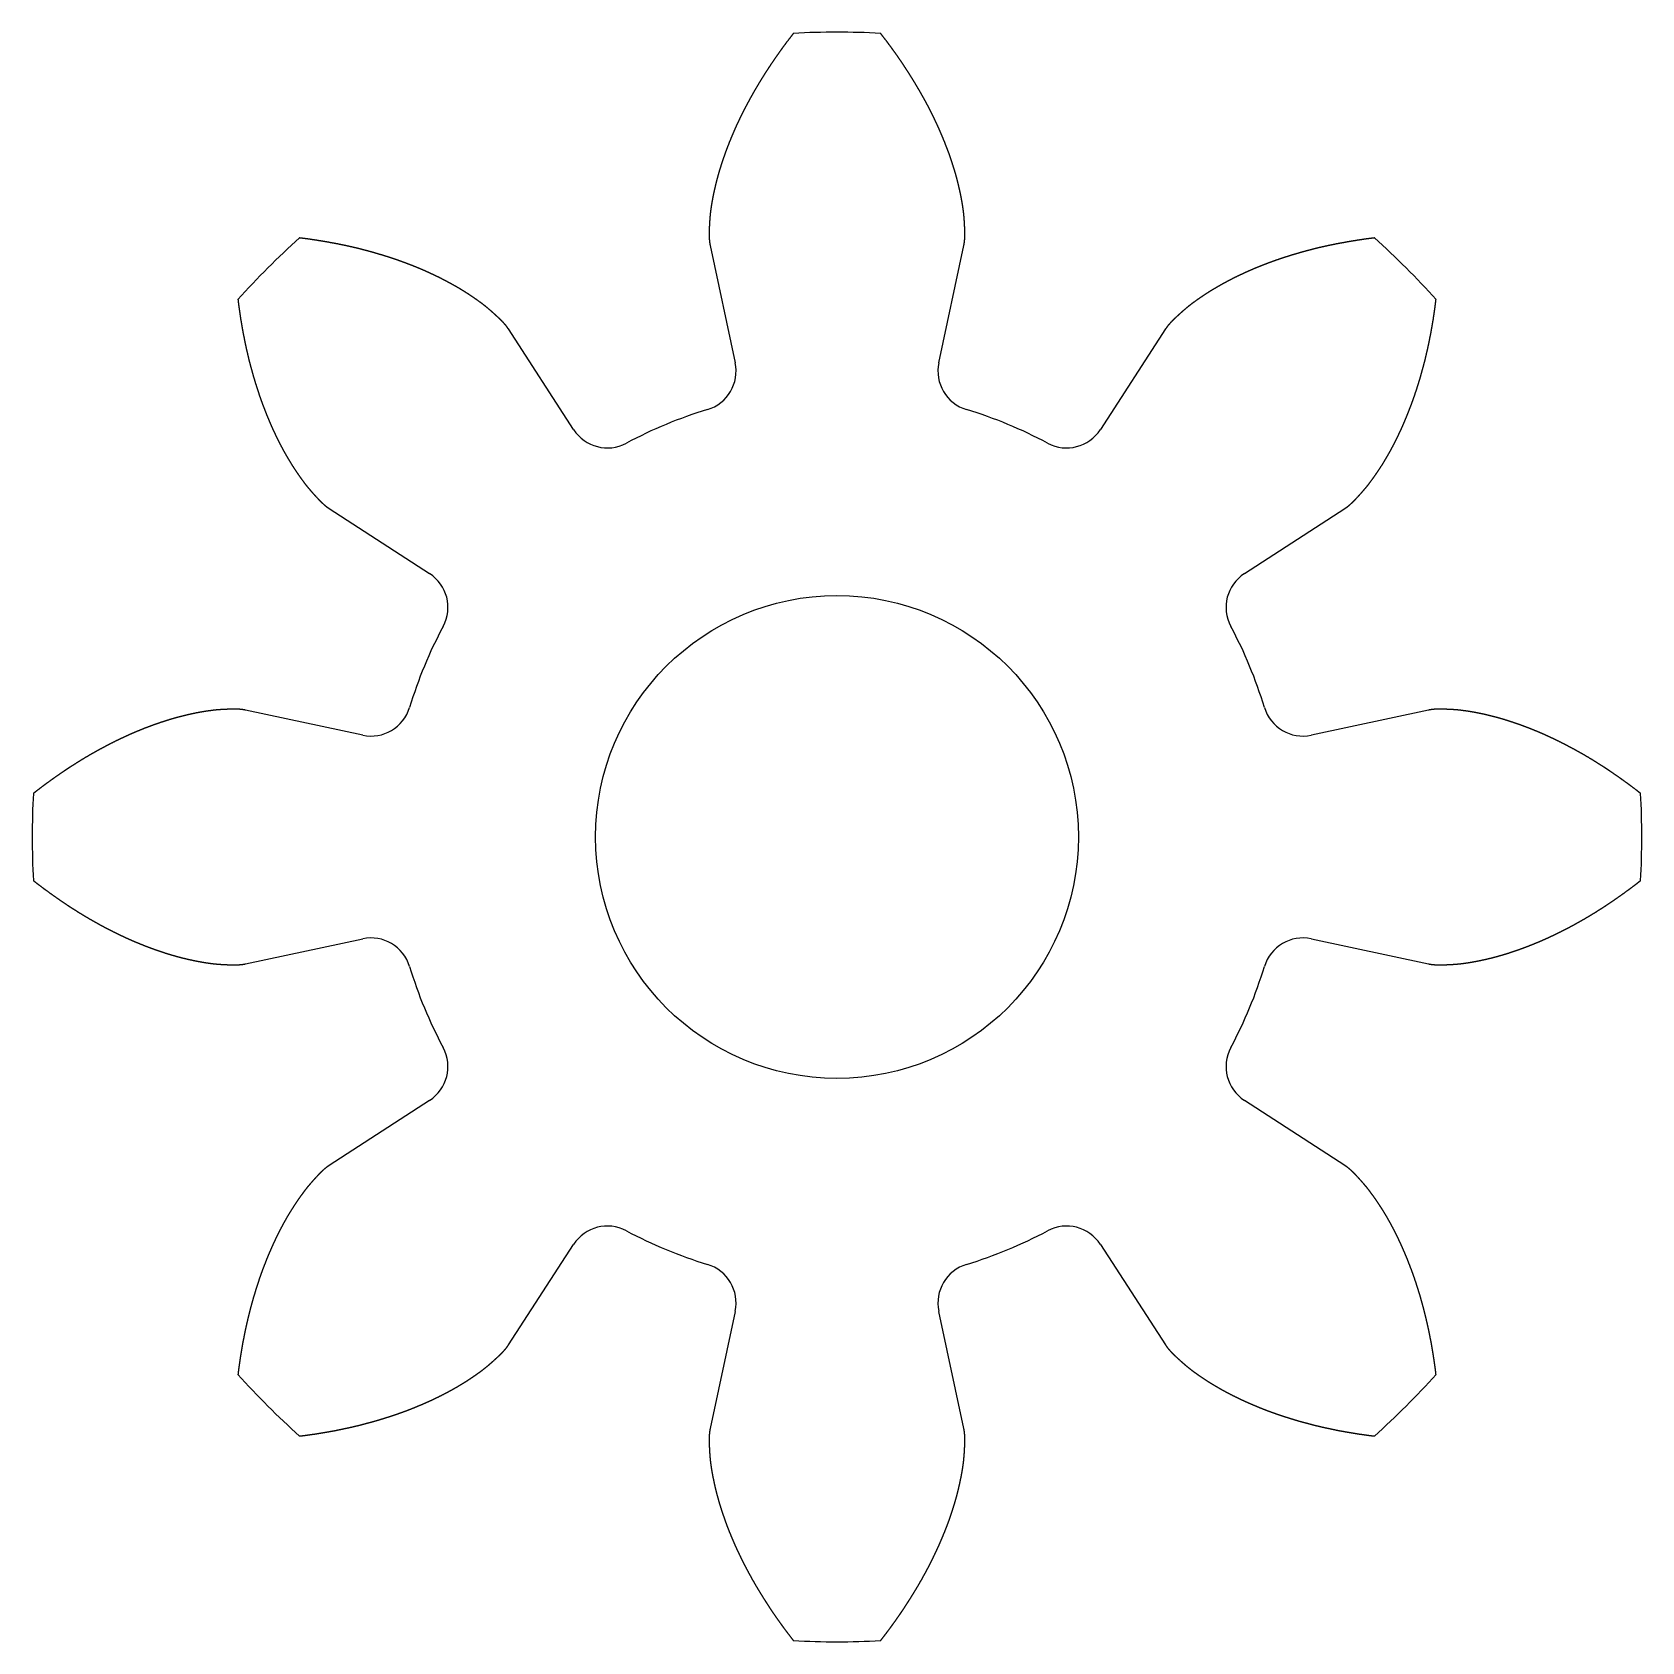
# Model space of a CAD drawing. Header units: millimetres. Extents: x -10 to 10, y -10.1 to 9.9.
import ezdxf

# ---------------------------------------------------------------- set-up
doc = ezdxf.new("R2010")
doc.units = ezdxf.units.MM
doc.header["$MEASUREMENT"] = 0

msp = doc.modelspace()

# ---------------------------------------------------------------- linework, layer by layer
at = {"color": 1}
for p, q in [((-1.539, 7.23, -6.353), (-1.228, 5.773, -6.353)), ((1.302, 5.773, -6.353), (1.613, 7.23, -6.353)), ((-3.235, 4.942, -6.353), (-4.046, 6.192, -6.353)), ((4.12, 6.192, -6.353), (3.31, 4.942, -6.353)), ((-6.275, 3.963, -6.353), (-5.025, 3.152, -6.353)), ((5.099, 3.152, -6.353), (6.349, 3.963, -6.353)), ((-5.856, 1.145, -6.353), (-7.313, 1.456, -6.353)), ((7.387, 1.456, -6.353), (5.931, 1.145, -6.353)), ((-7.313, -1.697, -6.353), (-5.856, -1.386, -6.353)), ((5.931, -1.386, -6.353), (7.387, -1.697, -6.353)), ((-5.025, -3.393, -6.353), (-6.275, -4.203, -6.353)), ((6.349, -4.203, -6.353), (5.099, -3.393, -6.353)), ((-4.046, -6.432, -6.353), (-3.235, -5.182, -6.353)), ((3.31, -5.182, -6.353), (4.12, -6.432, -6.353)), ((-1.228, -6.014, -6.353), (-1.539, -7.471, -6.353)), ((1.613, -7.471, -6.353), (1.302, -6.014, -6.353))]:
    msp.add_line(p, q, dxfattribs=at)
msp.add_circle((0.037, -0.12, -6.353), 3, dxfattribs=at)
for centre, radius, start, end in [((0.037, -0.12, -6.353), 10, 86.8988, 93.1012), ((0.037, -0.12, -6.353), 10, 131.8988, 138.1012), ((0.037, -0.12, -6.353), 10, 41.8988, 48.1012), ((-1.717, 5.669, -6.353), 0.5, 286.8599, 12.0446), ((1.791, 5.669, -6.353), 0.5, 167.9554, 253.1401), ((0.037, -0.12, -6.353), 5.549, 106.8599, 118.1401), ((0.037, -0.12, -6.353), 5.549, 61.8599, 73.1401), ((-2.816, 5.214, -6.353), 0.5, 212.9554, 298.1401), ((2.89, 5.214, -6.353), 0.5, 241.8599, 327.0446), ((-5.297, 2.733, -6.353), 0.5, 331.8599, 57.0446), ((5.371, 2.733, -6.353), 0.5, 122.9554, 208.1401), ((0.037, -0.12, -6.353), 5.549, 151.8599, 163.1401), ((0.037, -0.12, -6.353), 5.549, 16.8599, 28.1401), ((-5.752, 1.634, -6.353), 0.5, 257.9554, 343.1401), ((5.826, 1.634, -6.353), 0.5, 196.8599, 282.0446), ((0.037, -0.12, -6.353), 10, 176.8988, 183.1012), ((0.037, -0.12, -6.353), 10, 356.8988, 3.1012), ((-5.752, -1.875, -6.353), 0.5, 16.8599, 102.0446), ((5.826, -1.875, -6.353), 0.5, 77.9554, 163.1401), ((0.037, -0.12, -6.353), 5.549, 196.8599, 208.1401), ((0.037, -0.12, -6.353), 5.549, 331.8599, 343.1401), ((-5.297, -2.973, -6.353), 0.5, 302.9554, 28.1401), ((5.371, -2.973, -6.353), 0.5, 151.8599, 237.0446), ((-2.816, -5.454, -6.353), 0.5, 61.8599, 147.0446), ((2.89, -5.454, -6.353), 0.5, 32.9554, 118.1401), ((0.037, -0.12, -6.353), 5.549, 241.8599, 253.1401), ((0.037, -0.12, -6.353), 5.549, 286.8599, 298.1401), ((-1.717, -5.909, -6.353), 0.5, 347.9554, 73.1401), ((1.791, -5.909, -6.353), 0.5, 106.8599, 192.0446), ((0.037, -0.12, -6.353), 10, 221.8988, 228.1012), ((0.037, -0.12, -6.353), 10, 311.8988, 318.1012), ((0.037, -0.12, -6.353), 10, 266.8988, 273.1012)]:
    msp.add_arc(centre, radius, start, end, dxfattribs=at)
for points in [[(-0.504, 9.865, -6.353), (-0.51, 9.858, -6.353), (-0.521, 9.844, -6.353), (-0.537, 9.822, -6.353), (-0.559, 9.794, -6.353), (-0.587, 9.758, -6.353), (-0.614, 9.722, -6.353), (-0.64, 9.685, -6.353), (-0.667, 9.649, -6.353), (-0.692, 9.613, -6.353), (-0.718, 9.576, -6.353), (-0.743, 9.54, -6.353), (-0.768, 9.503, -6.353), (-0.793, 9.467, -6.353), (-0.817, 9.43, -6.353), (-0.841, 9.393, -6.353), (-0.865, 9.356, -6.353), (-0.888, 9.319, -6.353), (-0.911, 9.282, -6.353), (-0.934, 9.245, -6.353), (-0.956, 9.207, -6.353), (-0.978, 9.17, -6.353), (-1, 9.133, -6.353), (-1.021, 9.095, -6.353), (-1.042, 9.058, -6.353), (-1.062, 9.02, -6.353), (-1.083, 8.982, -6.353), (-1.102, 8.945, -6.353), (-1.122, 8.907, -6.353), (-1.141, 8.869, -6.353), (-1.16, 8.831, -6.353), (-1.178, 8.793, -6.353), (-1.196, 8.755, -6.353), (-1.214, 8.717, -6.353), (-1.231, 8.679, -6.353), (-1.248, 8.641, -6.353), (-1.264, 8.602, -6.353), (-1.28, 8.564, -6.353), (-1.296, 8.526, -6.353), (-1.311, 8.488, -6.353), (-1.326, 8.449, -6.353), (-1.34, 8.411, -6.353), (-1.354, 8.373, -6.353), (-1.368, 8.334, -6.353), (-1.381, 8.296, -6.353), (-1.394, 8.258, -6.353), (-1.406, 8.219, -6.353), (-1.418, 8.181, -6.353), (-1.43, 8.142, -6.353), (-1.441, 8.104, -6.353), (-1.451, 8.065, -6.353), (-1.462, 8.027, -6.353), (-1.471, 7.988, -6.353), (-1.48, 7.95, -6.353), (-1.489, 7.912, -6.353), (-1.497, 7.873, -6.353), (-1.505, 7.835, -6.353), (-1.512, 7.797, -6.353), (-1.519, 7.758, -6.353), (-1.525, 7.72, -6.353), (-1.531, 7.682, -6.353), (-1.536, 7.644, -6.353), (-1.54, 7.606, -6.353), (-1.543, 7.567, -6.353), (-1.546, 7.53, -6.353), (-1.548, 7.492, -6.353), (-1.55, 7.454, -6.353), (-1.551, 7.416, -6.353), (-1.552, 7.379, -6.353), (-1.552, 7.341, -6.353), (-1.55, 7.304, -6.353), (-1.547, 7.274, -6.353), (-1.544, 7.252, -6.353), (-1.541, 7.238, -6.353), (-1.539, 7.23, -6.353)], [(1.613, 7.23, -6.353), (1.615, 7.238, -6.353), (1.618, 7.252, -6.353), (1.621, 7.274, -6.353), (1.624, 7.304, -6.353), (1.626, 7.341, -6.353), (1.626, 7.379, -6.353), (1.625, 7.416, -6.353), (1.624, 7.454, -6.353), (1.622, 7.492, -6.353), (1.62, 7.53, -6.353), (1.617, 7.567, -6.353), (1.614, 7.606, -6.353), (1.61, 7.644, -6.353), (1.605, 7.682, -6.353), (1.599, 7.72, -6.353), (1.593, 7.758, -6.353), (1.586, 7.797, -6.353), (1.579, 7.835, -6.353), (1.571, 7.873, -6.353), (1.563, 7.912, -6.353), (1.554, 7.95, -6.353), (1.545, 7.988, -6.353), (1.536, 8.027, -6.353), (1.526, 8.065, -6.353), (1.515, 8.104, -6.353), (1.504, 8.142, -6.353), (1.492, 8.181, -6.353), (1.48, 8.219, -6.353), (1.468, 8.258, -6.353), (1.455, 8.296, -6.353), (1.442, 8.334, -6.353), (1.429, 8.373, -6.353), (1.414, 8.411, -6.353), (1.4, 8.449, -6.353), (1.385, 8.488, -6.353), (1.37, 8.526, -6.353), (1.354, 8.564, -6.353), (1.338, 8.602, -6.353), (1.322, 8.641, -6.353), (1.305, 8.679, -6.353), (1.288, 8.717, -6.353), (1.27, 8.755, -6.353), (1.252, 8.793, -6.353), (1.234, 8.831, -6.353), (1.215, 8.869, -6.353), (1.196, 8.907, -6.353), (1.177, 8.945, -6.353), (1.157, 8.982, -6.353), (1.137, 9.02, -6.353), (1.116, 9.058, -6.353), (1.095, 9.095, -6.353), (1.074, 9.133, -6.353), (1.052, 9.17, -6.353), (1.03, 9.207, -6.353), (1.008, 9.245, -6.353), (0.985, 9.282, -6.353), (0.962, 9.319, -6.353), (0.939, 9.356, -6.353), (0.915, 9.393, -6.353), (0.891, 9.43, -6.353), (0.867, 9.467, -6.353), (0.843, 9.503, -6.353), (0.818, 9.54, -6.353), (0.792, 9.576, -6.353), (0.767, 9.613, -6.353), (0.741, 9.649, -6.353), (0.714, 9.685, -6.353), (0.688, 9.722, -6.353), (0.661, 9.758, -6.353), (0.634, 9.794, -6.353), (0.611, 9.822, -6.353), (0.595, 9.844, -6.353), (0.584, 9.858, -6.353), (0.578, 9.865, -6.353)], [(-4.046, 6.192, -6.353), (-4.05, 6.198, -6.353), (-4.058, 6.211, -6.353), (-4.072, 6.229, -6.353), (-4.09, 6.252, -6.353), (-4.116, 6.279, -6.353), (-4.142, 6.306, -6.353), (-4.169, 6.332, -6.353), (-4.197, 6.357, -6.353), (-4.225, 6.383, -6.353), (-4.253, 6.408, -6.353), (-4.282, 6.433, -6.353), (-4.311, 6.458, -6.353), (-4.341, 6.482, -6.353), (-4.371, 6.505, -6.353), (-4.402, 6.528, -6.353), (-4.434, 6.551, -6.353), (-4.466, 6.573, -6.353), (-4.498, 6.595, -6.353), (-4.53, 6.617, -6.353), (-4.563, 6.638, -6.353), (-4.597, 6.659, -6.353), (-4.63, 6.68, -6.353), (-4.664, 6.7, -6.353), (-4.698, 6.72, -6.353), (-4.733, 6.74, -6.353), (-4.768, 6.759, -6.353), (-4.804, 6.778, -6.353), (-4.839, 6.797, -6.353), (-4.875, 6.816, -6.353), (-4.911, 6.834, -6.353), (-4.948, 6.852, -6.353), (-4.984, 6.869, -6.353), (-5.022, 6.886, -6.353), (-5.059, 6.903, -6.353), (-5.096, 6.92, -6.353), (-5.134, 6.936, -6.353), (-5.172, 6.952, -6.353), (-5.211, 6.968, -6.353), (-5.249, 6.983, -6.353), (-5.288, 6.998, -6.353), (-5.327, 7.013, -6.353), (-5.367, 7.027, -6.353), (-5.406, 7.042, -6.353), (-5.446, 7.055, -6.353), (-5.486, 7.069, -6.353), (-5.526, 7.082, -6.353), (-5.567, 7.095, -6.353), (-5.608, 7.108, -6.353), (-5.649, 7.12, -6.353), (-5.69, 7.132, -6.353), (-5.731, 7.144, -6.353), (-5.773, 7.156, -6.353), (-5.814, 7.167, -6.353), (-5.856, 7.178, -6.353), (-5.898, 7.188, -6.353), (-5.941, 7.199, -6.353), (-5.983, 7.209, -6.353), (-6.026, 7.218, -6.353), (-6.069, 7.228, -6.353), (-6.112, 7.237, -6.353), (-6.155, 7.246, -6.353), (-6.198, 7.254, -6.353), (-6.242, 7.262, -6.353), (-6.286, 7.27, -6.353), (-6.329, 7.278, -6.353), (-6.374, 7.285, -6.353), (-6.418, 7.292, -6.353), (-6.462, 7.299, -6.353), (-6.507, 7.306, -6.353), (-6.551, 7.312, -6.353), (-6.587, 7.316, -6.353), (-6.614, 7.32, -6.353), (-6.632, 7.322, -6.353), (-6.641, 7.323, -6.353)], [(6.715, 7.323, -6.353), (6.706, 7.322, -6.353), (6.688, 7.32, -6.353), (6.661, 7.316, -6.353), (6.625, 7.312, -6.353), (6.581, 7.306, -6.353), (6.536, 7.299, -6.353), (6.492, 7.292, -6.353), (6.448, 7.285, -6.353), (6.404, 7.278, -6.353), (6.36, 7.27, -6.353), (6.316, 7.262, -6.353), (6.272, 7.254, -6.353), (6.229, 7.246, -6.353), (6.186, 7.237, -6.353), (6.143, 7.228, -6.353), (6.1, 7.218, -6.353), (6.057, 7.209, -6.353), (6.015, 7.199, -6.353), (5.972, 7.188, -6.353), (5.93, 7.178, -6.353), (5.888, 7.167, -6.353), (5.847, 7.156, -6.353), (5.805, 7.144, -6.353), (5.764, 7.132, -6.353), (5.723, 7.12, -6.353), (5.682, 7.108, -6.353), (5.641, 7.095, -6.353), (5.601, 7.082, -6.353), (5.56, 7.069, -6.353), (5.52, 7.055, -6.353), (5.48, 7.042, -6.353), (5.441, 7.027, -6.353), (5.401, 7.013, -6.353), (5.362, 6.998, -6.353), (5.324, 6.983, -6.353), (5.285, 6.968, -6.353), (5.247, 6.952, -6.353), (5.208, 6.936, -6.353), (5.171, 6.92, -6.353), (5.133, 6.903, -6.353), (5.096, 6.886, -6.353), (5.059, 6.869, -6.353), (5.022, 6.852, -6.353), (4.985, 6.834, -6.353), (4.949, 6.816, -6.353), (4.913, 6.797, -6.353), (4.878, 6.778, -6.353), (4.842, 6.759, -6.353), (4.807, 6.74, -6.353), (4.773, 6.72, -6.353), (4.738, 6.7, -6.353), (4.704, 6.68, -6.353), (4.671, 6.659, -6.353), (4.637, 6.638, -6.353), (4.605, 6.617, -6.353), (4.572, 6.595, -6.353), (4.54, 6.573, -6.353), (4.508, 6.551, -6.353), (4.476, 6.528, -6.353), (4.445, 6.505, -6.353), (4.415, 6.482, -6.353), (4.385, 6.458, -6.353), (4.356, 6.433, -6.353), (4.327, 6.408, -6.353), (4.299, 6.383, -6.353), (4.271, 6.357, -6.353), (4.243, 6.332, -6.353), (4.216, 6.306, -6.353), (4.19, 6.279, -6.353), (4.164, 6.252, -6.353), (4.146, 6.229, -6.353), (4.132, 6.211, -6.353), (4.124, 6.198, -6.353), (4.12, 6.192, -6.353)], [(-7.406, 6.558, -6.353), (-7.405, 6.549, -6.353), (-7.403, 6.531, -6.353), (-7.4, 6.504, -6.353), (-7.395, 6.468, -6.353), (-7.389, 6.423, -6.353), (-7.382, 6.379, -6.353), (-7.376, 6.335, -6.353), (-7.369, 6.29, -6.353), (-7.361, 6.246, -6.353), (-7.354, 6.202, -6.353), (-7.346, 6.159, -6.353), (-7.337, 6.115, -6.353), (-7.329, 6.072, -6.353), (-7.32, 6.029, -6.353), (-7.311, 5.985, -6.353), (-7.302, 5.943, -6.353), (-7.292, 5.9, -6.353), (-7.282, 5.857, -6.353), (-7.272, 5.815, -6.353), (-7.261, 5.773, -6.353), (-7.25, 5.731, -6.353), (-7.239, 5.689, -6.353), (-7.227, 5.648, -6.353), (-7.216, 5.607, -6.353), (-7.203, 5.565, -6.353), (-7.191, 5.524, -6.353), (-7.178, 5.484, -6.353), (-7.165, 5.443, -6.353), (-7.152, 5.403, -6.353), (-7.139, 5.363, -6.353), (-7.125, 5.323, -6.353), (-7.111, 5.284, -6.353), (-7.096, 5.244, -6.353), (-7.081, 5.205, -6.353), (-7.066, 5.166, -6.353), (-7.051, 5.128, -6.353), (-7.035, 5.089, -6.353), (-7.019, 5.051, -6.353), (-7.003, 5.013, -6.353), (-6.986, 4.976, -6.353), (-6.97, 4.938, -6.353), (-6.952, 4.901, -6.353), (-6.935, 4.865, -6.353), (-6.917, 4.828, -6.353), (-6.899, 4.792, -6.353), (-6.88, 4.756, -6.353), (-6.862, 4.72, -6.353), (-6.843, 4.685, -6.353), (-6.823, 4.65, -6.353), (-6.804, 4.615, -6.353), (-6.784, 4.581, -6.353), (-6.763, 4.547, -6.353), (-6.742, 4.513, -6.353), (-6.721, 4.48, -6.353), (-6.7, 4.447, -6.353), (-6.678, 4.415, -6.353), (-6.656, 4.383, -6.353), (-6.634, 4.351, -6.353), (-6.611, 4.319, -6.353), (-6.588, 4.288, -6.353), (-6.565, 4.258, -6.353), (-6.541, 4.228, -6.353), (-6.516, 4.199, -6.353), (-6.491, 4.17, -6.353), (-6.466, 4.141, -6.353), (-6.441, 4.114, -6.353), (-6.415, 4.086, -6.353), (-6.389, 4.059, -6.353), (-6.362, 4.032, -6.353), (-6.335, 4.007, -6.353), (-6.312, 3.988, -6.353), (-6.294, 3.975, -6.353), (-6.281, 3.967, -6.353), (-6.275, 3.963, -6.353)], [(6.349, 3.963, -6.353), (6.355, 3.967, -6.353), (6.368, 3.975, -6.353), (6.386, 3.988, -6.353), (6.409, 4.007, -6.353), (6.436, 4.032, -6.353), (6.463, 4.059, -6.353), (6.489, 4.086, -6.353), (6.515, 4.114, -6.353), (6.54, 4.141, -6.353), (6.565, 4.17, -6.353), (6.59, 4.199, -6.353), (6.615, 4.228, -6.353), (6.639, 4.258, -6.353), (6.662, 4.288, -6.353), (6.685, 4.319, -6.353), (6.708, 4.351, -6.353), (6.73, 4.383, -6.353), (6.752, 4.415, -6.353), (6.774, 4.447, -6.353), (6.795, 4.48, -6.353), (6.817, 4.513, -6.353), (6.837, 4.547, -6.353), (6.858, 4.581, -6.353), (6.878, 4.615, -6.353), (6.897, 4.65, -6.353), (6.917, 4.685, -6.353), (6.936, 4.72, -6.353), (6.954, 4.756, -6.353), (6.973, 4.792, -6.353), (6.991, 4.828, -6.353), (7.009, 4.865, -6.353), (7.026, 4.901, -6.353), (7.044, 4.938, -6.353), (7.06, 4.976, -6.353), (7.077, 5.013, -6.353), (7.093, 5.051, -6.353), (7.109, 5.089, -6.353), (7.125, 5.128, -6.353), (7.14, 5.166, -6.353), (7.155, 5.205, -6.353), (7.17, 5.244, -6.353), (7.185, 5.284, -6.353), (7.199, 5.323, -6.353), (7.213, 5.363, -6.353), (7.226, 5.403, -6.353), (7.24, 5.443, -6.353), (7.252, 5.484, -6.353), (7.265, 5.524, -6.353), (7.278, 5.565, -6.353), (7.29, 5.607, -6.353), (7.301, 5.648, -6.353), (7.313, 5.689, -6.353), (7.324, 5.731, -6.353), (7.335, 5.773, -6.353), (7.346, 5.815, -6.353), (7.356, 5.857, -6.353), (7.366, 5.9, -6.353), (7.376, 5.943, -6.353), (7.385, 5.985, -6.353), (7.394, 6.029, -6.353), (7.403, 6.072, -6.353), (7.411, 6.115, -6.353), (7.42, 6.159, -6.353), (7.428, 6.202, -6.353), (7.435, 6.246, -6.353), (7.443, 6.29, -6.353), (7.45, 6.335, -6.353), (7.456, 6.379, -6.353), (7.463, 6.423, -6.353), (7.469, 6.468, -6.353), (7.474, 6.504, -6.353), (7.477, 6.531, -6.353), (7.479, 6.549, -6.353), (7.48, 6.558, -6.353)], [(-7.313, 1.456, -6.353), (-7.321, 1.458, -6.353), (-7.335, 1.461, -6.353), (-7.358, 1.464, -6.353), (-7.387, 1.467, -6.353), (-7.424, 1.469, -6.353), (-7.462, 1.469, -6.353), (-7.499, 1.468, -6.353), (-7.537, 1.466, -6.353), (-7.575, 1.465, -6.353), (-7.613, 1.463, -6.353), (-7.651, 1.46, -6.353), (-7.689, 1.457, -6.353), (-7.727, 1.452, -6.353), (-7.765, 1.447, -6.353), (-7.803, 1.442, -6.353), (-7.841, 1.436, -6.353), (-7.88, 1.429, -6.353), (-7.918, 1.422, -6.353), (-7.956, 1.414, -6.353), (-7.995, 1.406, -6.353), (-8.033, 1.397, -6.353), (-8.072, 1.388, -6.353), (-8.11, 1.378, -6.353), (-8.149, 1.368, -6.353), (-8.187, 1.358, -6.353), (-8.225, 1.347, -6.353), (-8.264, 1.335, -6.353), (-8.302, 1.323, -6.353), (-8.341, 1.311, -6.353), (-8.379, 1.298, -6.353), (-8.418, 1.285, -6.353), (-8.456, 1.271, -6.353), (-8.494, 1.257, -6.353), (-8.533, 1.243, -6.353), (-8.571, 1.228, -6.353), (-8.609, 1.213, -6.353), (-8.647, 1.197, -6.353), (-8.686, 1.181, -6.353), (-8.724, 1.164, -6.353), (-8.762, 1.148, -6.353), (-8.8, 1.13, -6.353), (-8.838, 1.113, -6.353), (-8.876, 1.095, -6.353), (-8.914, 1.077, -6.353), (-8.952, 1.058, -6.353), (-8.99, 1.039, -6.353), (-9.028, 1.019, -6.353), (-9.065, 0.999, -6.353), (-9.103, 0.979, -6.353), (-9.141, 0.959, -6.353), (-9.178, 0.938, -6.353), (-9.216, 0.917, -6.353), (-9.253, 0.895, -6.353), (-9.291, 0.873, -6.353), (-9.328, 0.851, -6.353), (-9.365, 0.828, -6.353), (-9.402, 0.805, -6.353), (-9.439, 0.782, -6.353), (-9.476, 0.758, -6.353), (-9.513, 0.734, -6.353), (-9.55, 0.71, -6.353), (-9.587, 0.685, -6.353), (-9.623, 0.66, -6.353), (-9.66, 0.635, -6.353), (-9.696, 0.609, -6.353), (-9.732, 0.583, -6.353), (-9.769, 0.557, -6.353), (-9.805, 0.53, -6.353), (-9.841, 0.504, -6.353), (-9.877, 0.476, -6.353), (-9.905, 0.454, -6.353), (-9.927, 0.438, -6.353), (-9.941, 0.426, -6.353), (-9.948, 0.421, -6.353)], [(10.022, 0.421, -6.353), (10.015, 0.426, -6.353), (10.001, 0.438, -6.353), (9.98, 0.454, -6.353), (9.951, 0.476, -6.353), (9.915, 0.504, -6.353), (9.879, 0.53, -6.353), (9.843, 0.557, -6.353), (9.806, 0.583, -6.353), (9.77, 0.609, -6.353), (9.734, 0.635, -6.353), (9.697, 0.66, -6.353), (9.661, 0.685, -6.353), (9.624, 0.71, -6.353), (9.587, 0.734, -6.353), (9.55, 0.758, -6.353), (9.513, 0.782, -6.353), (9.476, 0.805, -6.353), (9.439, 0.828, -6.353), (9.402, 0.851, -6.353), (9.365, 0.873, -6.353), (9.327, 0.895, -6.353), (9.29, 0.917, -6.353), (9.252, 0.938, -6.353), (9.215, 0.959, -6.353), (9.177, 0.979, -6.353), (9.139, 0.999, -6.353), (9.102, 1.019, -6.353), (9.064, 1.039, -6.353), (9.026, 1.058, -6.353), (8.988, 1.077, -6.353), (8.95, 1.095, -6.353), (8.912, 1.113, -6.353), (8.874, 1.13, -6.353), (8.836, 1.148, -6.353), (8.798, 1.164, -6.353), (8.76, 1.181, -6.353), (8.722, 1.197, -6.353), (8.683, 1.213, -6.353), (8.645, 1.228, -6.353), (8.607, 1.243, -6.353), (8.568, 1.257, -6.353), (8.53, 1.271, -6.353), (8.492, 1.285, -6.353), (8.453, 1.298, -6.353), (8.415, 1.311, -6.353), (8.376, 1.323, -6.353), (8.338, 1.335, -6.353), (8.299, 1.347, -6.353), (8.261, 1.358, -6.353), (8.223, 1.368, -6.353), (8.184, 1.378, -6.353), (8.146, 1.388, -6.353), (8.107, 1.397, -6.353), (8.069, 1.406, -6.353), (8.031, 1.414, -6.353), (7.992, 1.422, -6.353), (7.954, 1.429, -6.353), (7.916, 1.436, -6.353), (7.877, 1.442, -6.353), (7.839, 1.447, -6.353), (7.801, 1.452, -6.353), (7.763, 1.457, -6.353), (7.725, 1.46, -6.353), (7.687, 1.463, -6.353), (7.649, 1.465, -6.353), (7.611, 1.466, -6.353), (7.573, 1.468, -6.353), (7.536, 1.469, -6.353), (7.498, 1.469, -6.353), (7.461, 1.467, -6.353), (7.432, 1.464, -6.353), (7.409, 1.461, -6.353), (7.395, 1.458, -6.353), (7.387, 1.456, -6.353)], [(-9.948, -0.661, -6.353), (-9.941, -0.667, -6.353), (-9.927, -0.678, -6.353), (-9.905, -0.695, -6.353), (-9.877, -0.717, -6.353), (-9.841, -0.744, -6.353), (-9.805, -0.771, -6.353), (-9.769, -0.797, -6.353), (-9.732, -0.824, -6.353), (-9.696, -0.85, -6.353), (-9.66, -0.875, -6.353), (-9.623, -0.901, -6.353), (-9.587, -0.926, -6.353), (-9.55, -0.95, -6.353), (-9.513, -0.975, -6.353), (-9.476, -0.999, -6.353), (-9.439, -1.022, -6.353), (-9.402, -1.046, -6.353), (-9.365, -1.069, -6.353), (-9.328, -1.091, -6.353), (-9.291, -1.114, -6.353), (-9.253, -1.135, -6.353), (-9.216, -1.157, -6.353), (-9.178, -1.178, -6.353), (-9.141, -1.199, -6.353), (-9.103, -1.22, -6.353), (-9.065, -1.24, -6.353), (-9.028, -1.26, -6.353), (-8.99, -1.279, -6.353), (-8.952, -1.298, -6.353), (-8.914, -1.317, -6.353), (-8.876, -1.335, -6.353), (-8.838, -1.353, -6.353), (-8.8, -1.371, -6.353), (-8.762, -1.388, -6.353), (-8.724, -1.405, -6.353), (-8.686, -1.421, -6.353), (-8.647, -1.437, -6.353), (-8.609, -1.453, -6.353), (-8.571, -1.468, -6.353), (-8.533, -1.483, -6.353), (-8.494, -1.498, -6.353), (-8.456, -1.512, -6.353), (-8.418, -1.525, -6.353), (-8.379, -1.538, -6.353), (-8.341, -1.551, -6.353), (-8.302, -1.564, -6.353), (-8.264, -1.576, -6.353), (-8.225, -1.587, -6.353), (-8.187, -1.598, -6.353), (-8.149, -1.609, -6.353), (-8.11, -1.619, -6.353), (-8.072, -1.628, -6.353), (-8.033, -1.638, -6.353), (-7.995, -1.646, -6.353), (-7.956, -1.654, -6.353), (-7.918, -1.662, -6.353), (-7.88, -1.669, -6.353), (-7.841, -1.676, -6.353), (-7.803, -1.682, -6.353), (-7.765, -1.688, -6.353), (-7.727, -1.693, -6.353), (-7.689, -1.697, -6.353), (-7.651, -1.7, -6.353), (-7.613, -1.703, -6.353), (-7.575, -1.705, -6.353), (-7.537, -1.707, -6.353), (-7.499, -1.708, -6.353), (-7.462, -1.709, -6.353), (-7.424, -1.709, -6.353), (-7.387, -1.707, -6.353), (-7.358, -1.704, -6.353), (-7.335, -1.701, -6.353), (-7.321, -1.698, -6.353), (-7.313, -1.697, -6.353)], [(7.387, -1.697, -6.353), (7.395, -1.698, -6.353), (7.409, -1.701, -6.353), (7.432, -1.704, -6.353), (7.461, -1.707, -6.353), (7.498, -1.709, -6.353), (7.536, -1.709, -6.353), (7.573, -1.708, -6.353), (7.611, -1.707, -6.353), (7.649, -1.705, -6.353), (7.687, -1.703, -6.353), (7.725, -1.7, -6.353), (7.763, -1.697, -6.353), (7.801, -1.693, -6.353), (7.839, -1.688, -6.353), (7.877, -1.682, -6.353), (7.916, -1.676, -6.353), (7.954, -1.669, -6.353), (7.992, -1.662, -6.353), (8.031, -1.654, -6.353), (8.069, -1.646, -6.353), (8.107, -1.638, -6.353), (8.146, -1.628, -6.353), (8.184, -1.619, -6.353), (8.223, -1.609, -6.353), (8.261, -1.598, -6.353), (8.299, -1.587, -6.353), (8.338, -1.576, -6.353), (8.376, -1.564, -6.353), (8.415, -1.551, -6.353), (8.453, -1.538, -6.353), (8.492, -1.525, -6.353), (8.53, -1.512, -6.353), (8.568, -1.498, -6.353), (8.607, -1.483, -6.353), (8.645, -1.468, -6.353), (8.683, -1.453, -6.353), (8.722, -1.437, -6.353), (8.76, -1.421, -6.353), (8.798, -1.405, -6.353), (8.836, -1.388, -6.353), (8.874, -1.371, -6.353), (8.912, -1.353, -6.353), (8.95, -1.335, -6.353), (8.988, -1.317, -6.353), (9.026, -1.298, -6.353), (9.064, -1.279, -6.353), (9.102, -1.26, -6.353), (9.139, -1.24, -6.353), (9.177, -1.22, -6.353), (9.215, -1.199, -6.353), (9.252, -1.178, -6.353), (9.29, -1.157, -6.353), (9.327, -1.135, -6.353), (9.365, -1.114, -6.353), (9.402, -1.091, -6.353), (9.439, -1.069, -6.353), (9.476, -1.046, -6.353), (9.513, -1.022, -6.353), (9.55, -0.999, -6.353), (9.587, -0.975, -6.353), (9.624, -0.95, -6.353), (9.661, -0.926, -6.353), (9.697, -0.901, -6.353), (9.734, -0.875, -6.353), (9.77, -0.85, -6.353), (9.806, -0.824, -6.353), (9.843, -0.797, -6.353), (9.879, -0.771, -6.353), (9.915, -0.744, -6.353), (9.951, -0.717, -6.353), (9.98, -0.695, -6.353), (10.001, -0.678, -6.353), (10.015, -0.667, -6.353), (10.022, -0.661, -6.353)], [(-6.275, -4.203, -6.353), (-6.281, -4.207, -6.353), (-6.294, -4.216, -6.353), (-6.312, -4.229, -6.353), (-6.335, -4.248, -6.353), (-6.362, -4.273, -6.353), (-6.389, -4.299, -6.353), (-6.415, -4.326, -6.353), (-6.441, -4.354, -6.353), (-6.466, -4.382, -6.353), (-6.491, -4.41, -6.353), (-6.516, -4.439, -6.353), (-6.541, -4.468, -6.353), (-6.565, -4.498, -6.353), (-6.588, -4.529, -6.353), (-6.611, -4.56, -6.353), (-6.634, -4.591, -6.353), (-6.656, -4.623, -6.353), (-6.678, -4.655, -6.353), (-6.7, -4.688, -6.353), (-6.721, -4.721, -6.353), (-6.742, -4.754, -6.353), (-6.763, -4.787, -6.353), (-6.784, -4.821, -6.353), (-6.804, -4.856, -6.353), (-6.823, -4.89, -6.353), (-6.843, -4.925, -6.353), (-6.862, -4.961, -6.353), (-6.88, -4.996, -6.353), (-6.899, -5.032, -6.353), (-6.917, -5.068, -6.353), (-6.935, -5.105, -6.353), (-6.952, -5.142, -6.353), (-6.97, -5.179, -6.353), (-6.986, -5.216, -6.353), (-7.003, -5.254, -6.353), (-7.019, -5.292, -6.353), (-7.035, -5.33, -6.353), (-7.051, -5.368, -6.353), (-7.066, -5.407, -6.353), (-7.081, -5.446, -6.353), (-7.096, -5.485, -6.353), (-7.111, -5.524, -6.353), (-7.125, -5.564, -6.353), (-7.139, -5.603, -6.353), (-7.152, -5.643, -6.353), (-7.165, -5.684, -6.353), (-7.178, -5.724, -6.353), (-7.191, -5.765, -6.353), (-7.203, -5.806, -6.353), (-7.216, -5.847, -6.353), (-7.227, -5.888, -6.353), (-7.239, -5.93, -6.353), (-7.25, -5.972, -6.353), (-7.261, -6.013, -6.353), (-7.272, -6.056, -6.353), (-7.282, -6.098, -6.353), (-7.292, -6.14, -6.353), (-7.302, -6.183, -6.353), (-7.311, -6.226, -6.353), (-7.32, -6.269, -6.353), (-7.329, -6.312, -6.353), (-7.337, -6.356, -6.353), (-7.346, -6.399, -6.353), (-7.354, -6.443, -6.353), (-7.361, -6.487, -6.353), (-7.369, -6.531, -6.353), (-7.376, -6.575, -6.353), (-7.382, -6.619, -6.353), (-7.389, -6.664, -6.353), (-7.395, -6.709, -6.353), (-7.4, -6.744, -6.353), (-7.403, -6.771, -6.353), (-7.405, -6.789, -6.353), (-7.406, -6.798, -6.353)], [(7.48, -6.798, -6.353), (7.479, -6.789, -6.353), (7.477, -6.771, -6.353), (7.474, -6.744, -6.353), (7.469, -6.709, -6.353), (7.463, -6.664, -6.353), (7.456, -6.619, -6.353), (7.45, -6.575, -6.353), (7.443, -6.531, -6.353), (7.435, -6.487, -6.353), (7.428, -6.443, -6.353), (7.42, -6.399, -6.353), (7.411, -6.356, -6.353), (7.403, -6.312, -6.353), (7.394, -6.269, -6.353), (7.385, -6.226, -6.353), (7.376, -6.183, -6.353), (7.366, -6.14, -6.353), (7.356, -6.098, -6.353), (7.346, -6.056, -6.353), (7.335, -6.013, -6.353), (7.324, -5.972, -6.353), (7.313, -5.93, -6.353), (7.301, -5.888, -6.353), (7.29, -5.847, -6.353), (7.278, -5.806, -6.353), (7.265, -5.765, -6.353), (7.252, -5.724, -6.353), (7.24, -5.684, -6.353), (7.226, -5.643, -6.353), (7.213, -5.603, -6.353), (7.199, -5.564, -6.353), (7.185, -5.524, -6.353), (7.17, -5.485, -6.353), (7.155, -5.446, -6.353), (7.14, -5.407, -6.353), (7.125, -5.368, -6.353), (7.109, -5.33, -6.353), (7.093, -5.292, -6.353), (7.077, -5.254, -6.353), (7.06, -5.216, -6.353), (7.044, -5.179, -6.353), (7.026, -5.142, -6.353), (7.009, -5.105, -6.353), (6.991, -5.068, -6.353), (6.973, -5.032, -6.353), (6.954, -4.996, -6.353), (6.936, -4.961, -6.353), (6.917, -4.925, -6.353), (6.897, -4.89, -6.353), (6.878, -4.856, -6.353), (6.858, -4.821, -6.353), (6.837, -4.787, -6.353), (6.817, -4.754, -6.353), (6.795, -4.721, -6.353), (6.774, -4.688, -6.353), (6.752, -4.655, -6.353), (6.73, -4.623, -6.353), (6.708, -4.591, -6.353), (6.685, -4.56, -6.353), (6.662, -4.529, -6.353), (6.639, -4.498, -6.353), (6.615, -4.468, -6.353), (6.59, -4.439, -6.353), (6.565, -4.41, -6.353), (6.54, -4.382, -6.353), (6.515, -4.354, -6.353), (6.489, -4.326, -6.353), (6.463, -4.299, -6.353), (6.436, -4.273, -6.353), (6.409, -4.248, -6.353), (6.386, -4.229, -6.353), (6.368, -4.216, -6.353), (6.355, -4.207, -6.353), (6.349, -4.203, -6.353)], [(-6.641, -7.563, -6.353), (-6.632, -7.562, -6.353), (-6.614, -7.56, -6.353), (-6.587, -7.557, -6.353), (-6.551, -7.552, -6.353), (-6.507, -7.546, -6.353), (-6.462, -7.54, -6.353), (-6.418, -7.533, -6.353), (-6.374, -7.526, -6.353), (-6.329, -7.518, -6.353), (-6.286, -7.511, -6.353), (-6.242, -7.503, -6.353), (-6.198, -7.495, -6.353), (-6.155, -7.486, -6.353), (-6.112, -7.477, -6.353), (-6.069, -7.468, -6.353), (-6.026, -7.459, -6.353), (-5.983, -7.449, -6.353), (-5.941, -7.439, -6.353), (-5.898, -7.429, -6.353), (-5.856, -7.418, -6.353), (-5.814, -7.407, -6.353), (-5.773, -7.396, -6.353), (-5.731, -7.385, -6.353), (-5.69, -7.373, -6.353), (-5.649, -7.361, -6.353), (-5.608, -7.348, -6.353), (-5.567, -7.336, -6.353), (-5.526, -7.323, -6.353), (-5.486, -7.309, -6.353), (-5.446, -7.296, -6.353), (-5.406, -7.282, -6.353), (-5.367, -7.268, -6.353), (-5.327, -7.253, -6.353), (-5.288, -7.239, -6.353), (-5.249, -7.224, -6.353), (-5.211, -7.208, -6.353), (-5.172, -7.192, -6.353), (-5.134, -7.176, -6.353), (-5.096, -7.16, -6.353), (-5.059, -7.144, -6.353), (-5.022, -7.127, -6.353), (-4.984, -7.11, -6.353), (-4.948, -7.092, -6.353), (-4.911, -7.074, -6.353), (-4.875, -7.056, -6.353), (-4.839, -7.038, -6.353), (-4.804, -7.019, -6.353), (-4.768, -7, -6.353), (-4.733, -6.98, -6.353), (-4.698, -6.961, -6.353), (-4.664, -6.941, -6.353), (-4.63, -6.92, -6.353), (-4.597, -6.9, -6.353), (-4.563, -6.879, -6.353), (-4.53, -6.857, -6.353), (-4.498, -6.836, -6.353), (-4.466, -6.814, -6.353), (-4.434, -6.791, -6.353), (-4.402, -6.769, -6.353), (-4.371, -6.746, -6.353), (-4.341, -6.722, -6.353), (-4.311, -6.698, -6.353), (-4.282, -6.674, -6.353), (-4.253, -6.649, -6.353), (-4.225, -6.623, -6.353), (-4.197, -6.598, -6.353), (-4.169, -6.572, -6.353), (-4.142, -6.546, -6.353), (-4.116, -6.52, -6.353), (-4.09, -6.492, -6.353), (-4.072, -6.469, -6.353), (-4.058, -6.451, -6.353), (-4.05, -6.439, -6.353), (-4.046, -6.432, -6.353)], [(4.12, -6.432, -6.353), (4.124, -6.439, -6.353), (4.132, -6.451, -6.353), (4.146, -6.469, -6.353), (4.164, -6.492, -6.353), (4.19, -6.52, -6.353), (4.216, -6.546, -6.353), (4.243, -6.572, -6.353), (4.271, -6.598, -6.353), (4.299, -6.623, -6.353), (4.327, -6.649, -6.353), (4.356, -6.674, -6.353), (4.385, -6.698, -6.353), (4.415, -6.722, -6.353), (4.445, -6.746, -6.353), (4.476, -6.769, -6.353), (4.508, -6.791, -6.353), (4.54, -6.814, -6.353), (4.572, -6.836, -6.353), (4.605, -6.857, -6.353), (4.637, -6.879, -6.353), (4.671, -6.9, -6.353), (4.704, -6.92, -6.353), (4.738, -6.941, -6.353), (4.773, -6.961, -6.353), (4.807, -6.98, -6.353), (4.842, -7, -6.353), (4.878, -7.019, -6.353), (4.913, -7.038, -6.353), (4.949, -7.056, -6.353), (4.985, -7.074, -6.353), (5.022, -7.092, -6.353), (5.059, -7.11, -6.353), (5.096, -7.127, -6.353), (5.133, -7.144, -6.353), (5.171, -7.16, -6.353), (5.208, -7.176, -6.353), (5.247, -7.192, -6.353), (5.285, -7.208, -6.353), (5.324, -7.224, -6.353), (5.362, -7.239, -6.353), (5.401, -7.253, -6.353), (5.441, -7.268, -6.353), (5.48, -7.282, -6.353), (5.52, -7.296, -6.353), (5.56, -7.309, -6.353), (5.601, -7.323, -6.353), (5.641, -7.336, -6.353), (5.682, -7.348, -6.353), (5.723, -7.361, -6.353), (5.764, -7.373, -6.353), (5.805, -7.385, -6.353), (5.847, -7.396, -6.353), (5.888, -7.407, -6.353), (5.93, -7.418, -6.353), (5.972, -7.429, -6.353), (6.015, -7.439, -6.353), (6.057, -7.449, -6.353), (6.1, -7.459, -6.353), (6.143, -7.468, -6.353), (6.186, -7.477, -6.353), (6.229, -7.486, -6.353), (6.272, -7.495, -6.353), (6.316, -7.503, -6.353), (6.36, -7.511, -6.353), (6.404, -7.518, -6.353), (6.448, -7.526, -6.353), (6.492, -7.533, -6.353), (6.536, -7.54, -6.353), (6.581, -7.546, -6.353), (6.625, -7.552, -6.353), (6.661, -7.557, -6.353), (6.688, -7.56, -6.353), (6.706, -7.562, -6.353), (6.715, -7.563, -6.353)], [(-1.539, -7.471, -6.353), (-1.541, -7.478, -6.353), (-1.544, -7.493, -6.353), (-1.547, -7.515, -6.353), (-1.55, -7.544, -6.353), (-1.552, -7.582, -6.353), (-1.552, -7.619, -6.353), (-1.551, -7.657, -6.353), (-1.55, -7.694, -6.353), (-1.548, -7.732, -6.353), (-1.546, -7.77, -6.353), (-1.543, -7.808, -6.353), (-1.54, -7.846, -6.353), (-1.536, -7.884, -6.353), (-1.531, -7.922, -6.353), (-1.525, -7.96, -6.353), (-1.519, -7.999, -6.353), (-1.512, -8.037, -6.353), (-1.505, -8.075, -6.353), (-1.497, -8.114, -6.353), (-1.489, -8.152, -6.353), (-1.48, -8.19, -6.353), (-1.471, -8.229, -6.353), (-1.462, -8.267, -6.353), (-1.451, -8.306, -6.353), (-1.441, -8.344, -6.353), (-1.43, -8.383, -6.353), (-1.418, -8.421, -6.353), (-1.406, -8.46, -6.353), (-1.394, -8.498, -6.353), (-1.381, -8.536, -6.353), (-1.368, -8.575, -6.353), (-1.354, -8.613, -6.353), (-1.34, -8.652, -6.353), (-1.326, -8.69, -6.353), (-1.311, -8.728, -6.353), (-1.296, -8.766, -6.353), (-1.28, -8.805, -6.353), (-1.264, -8.843, -6.353), (-1.248, -8.881, -6.353), (-1.231, -8.919, -6.353), (-1.214, -8.957, -6.353), (-1.196, -8.995, -6.353), (-1.178, -9.033, -6.353), (-1.16, -9.071, -6.353), (-1.141, -9.109, -6.353), (-1.122, -9.147, -6.353), (-1.102, -9.185, -6.353), (-1.083, -9.223, -6.353), (-1.062, -9.26, -6.353), (-1.042, -9.298, -6.353), (-1.021, -9.336, -6.353), (-1, -9.373, -6.353), (-0.978, -9.41, -6.353), (-0.956, -9.448, -6.353), (-0.934, -9.485, -6.353), (-0.911, -9.522, -6.353), (-0.888, -9.559, -6.353), (-0.865, -9.596, -6.353), (-0.841, -9.633, -6.353), (-0.817, -9.67, -6.353), (-0.793, -9.707, -6.353), (-0.768, -9.744, -6.353), (-0.743, -9.78, -6.353), (-0.718, -9.817, -6.353), (-0.692, -9.853, -6.353), (-0.667, -9.89, -6.353), (-0.64, -9.926, -6.353), (-0.614, -9.962, -6.353), (-0.587, -9.998, -6.353), (-0.559, -10.034, -6.353), (-0.537, -10.063, -6.353), (-0.521, -10.084, -6.353), (-0.51, -10.098, -6.353), (-0.504, -10.106, -6.353)], [(0.578, -10.106, -6.353), (0.584, -10.098, -6.353), (0.595, -10.084, -6.353), (0.611, -10.063, -6.353), (0.634, -10.034, -6.353), (0.661, -9.998, -6.353), (0.688, -9.962, -6.353), (0.714, -9.926, -6.353), (0.741, -9.89, -6.353), (0.767, -9.853, -6.353), (0.792, -9.817, -6.353), (0.818, -9.78, -6.353), (0.843, -9.744, -6.353), (0.867, -9.707, -6.353), (0.891, -9.67, -6.353), (0.915, -9.633, -6.353), (0.939, -9.596, -6.353), (0.962, -9.559, -6.353), (0.985, -9.522, -6.353), (1.008, -9.485, -6.353), (1.03, -9.448, -6.353), (1.052, -9.41, -6.353), (1.074, -9.373, -6.353), (1.095, -9.336, -6.353), (1.116, -9.298, -6.353), (1.137, -9.26, -6.353), (1.157, -9.223, -6.353), (1.177, -9.185, -6.353), (1.196, -9.147, -6.353), (1.215, -9.109, -6.353), (1.234, -9.071, -6.353), (1.252, -9.033, -6.353), (1.27, -8.995, -6.353), (1.288, -8.957, -6.353), (1.305, -8.919, -6.353), (1.322, -8.881, -6.353), (1.338, -8.843, -6.353), (1.354, -8.805, -6.353), (1.37, -8.766, -6.353), (1.385, -8.728, -6.353), (1.4, -8.69, -6.353), (1.414, -8.652, -6.353), (1.429, -8.613, -6.353), (1.442, -8.575, -6.353), (1.455, -8.536, -6.353), (1.468, -8.498, -6.353), (1.48, -8.46, -6.353), (1.492, -8.421, -6.353), (1.504, -8.383, -6.353), (1.515, -8.344, -6.353), (1.526, -8.306, -6.353), (1.536, -8.267, -6.353), (1.545, -8.229, -6.353), (1.554, -8.19, -6.353), (1.563, -8.152, -6.353), (1.571, -8.114, -6.353), (1.579, -8.075, -6.353), (1.586, -8.037, -6.353), (1.593, -7.999, -6.353), (1.599, -7.96, -6.353), (1.605, -7.922, -6.353), (1.61, -7.884, -6.353), (1.614, -7.846, -6.353), (1.617, -7.808, -6.353), (1.62, -7.77, -6.353), (1.622, -7.732, -6.353), (1.624, -7.694, -6.353), (1.625, -7.657, -6.353), (1.626, -7.619, -6.353), (1.626, -7.582, -6.353), (1.624, -7.544, -6.353), (1.621, -7.515, -6.353), (1.618, -7.493, -6.353), (1.615, -7.478, -6.353), (1.613, -7.471, -6.353)]]:
    msp.add_open_spline(points, degree=5, dxfattribs=at)

doc.saveas('drawing.dxf')
